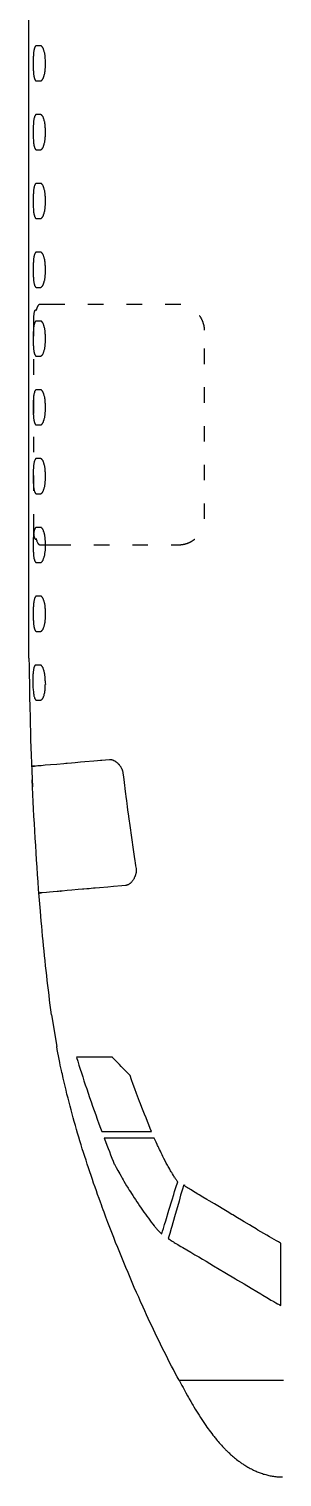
# Model space of a CAD drawing. Extents: x -62750 to 17911, y -49048 to 6133.
# Drawn here: x -2187 to -222, y -49047 to -37821 of the extents above; entities that cross this region are included whole.
import ezdxf

# ---------------------------------------------------------------- set-up
doc = ezdxf.new("R2010")
doc.units = 0
doc.linetypes.add('ACAD_ISO03W100', pattern=[30, 12, -18])
doc.layers.get('0').update_dxf_attribs({"linetype": 'CONTINUOUS'})
doc.layers.add('CargoDoors', color=7, linetype='ACAD_ISO03W100')

msp = doc.modelspace()

# ---------------------------------------------------------------- linework, layer by layer
at = {"color": 7}
for p, q in [((-2187, -42698), (-2187, -25159)), ((-2097, -37951), (-2130, -37951)), ((-2155, -38073), (-2155, -38101)), ((-2130, -38223), (-2097, -38223)), ((-2097, -38485), (-2130, -38485)), ((-2155, -38607), (-2155, -38635)), ((-2130, -38757), (-2097, -38757)), ((-2097, -39018), (-2130, -39018)), ((-2155, -39140), (-2155, -39168)), ((-2130, -39290), (-2097, -39290)), ((-2097, -39552), (-2130, -39552)), ((-2155, -39674), (-2155, -39702)), ((-2130, -39824), (-2097, -39824)), ((-2097, -40085), (-2130, -40085)), ((-2155, -40207), (-2155, -40235)), ((-2130, -40357), (-2097, -40357)), ((-2097, -40618), (-2130, -40618)), ((-2155, -40740), (-2155, -40768)), ((-2130, -40890), (-2097, -40890)), ((-2097, -41152), (-2130, -41152)), ((-2155, -41274), (-2155, -41302)), ((-2130, -41424), (-2097, -41424)), ((-2097, -41685), (-2130, -41685)), ((-2155, -41807), (-2155, -41835)), ((-2130, -41957), (-2097, -41957)), ((-2097, -42219), (-2130, -42219)), ((-2155, -42341), (-2155, -42369)), ((-2058, -42369), (-2058, -42341)), ((-2130, -42491), (-2097, -42491)), ((-2012, -45464), (-1972, -45709)), ((-1397, -46419), (-1603, -46419)), ((-232, -47717), (-232, -47236))]:
    msp.add_line(p, q, dxfattribs=at)
at = {"color": 7, "ltscale": 0.350098}
for p, q in [((-2059, -38087), (-2059, -38073)), ((-2059, -40754), (-2059, -40740))]:
    msp.add_line(p, q, dxfattribs=at)
at = {"color": 7, "ltscale": 0.35}
for p, q in [((-2059, -38101), (-2059, -38087)), ((-2059, -38621), (-2059, -38607)), ((-2059, -38635), (-2059, -38621)), ((-2059, -39154), (-2059, -39140)), ((-2059, -39168), (-2059, -39154)), ((-2059, -39688), (-2059, -39674)), ((-2059, -39702), (-2059, -39688)), ((-2059, -40221), (-2059, -40207)), ((-2059, -40235), (-2059, -40221)), ((-2059, -40768), (-2059, -40754)), ((-2059, -41288), (-2059, -41274)), ((-2059, -41302), (-2059, -41288)), ((-2059, -41821), (-2059, -41807)), ((-2059, -41835), (-2059, -41821))]:
    msp.add_line(p, q, dxfattribs=at)
at = {"color": 7, "ltscale": 0.011432}
msp.add_line((-2187, -42698), (-2187, -42698), dxfattribs=at)
at = {"color": 7, "ltscale": 0.017875}
msp.add_line((-2165, -43537), (-2166, -43537), dxfattribs=at)
at = {"color": 7, "ltscale": 0.253932}
msp.add_line((-1901, -43513), (-1891, -43513), dxfattribs=at)
at = {"color": 7, "ltscale": 0.031787}
msp.add_line((-1930, -44504), (-1931, -44505), dxfattribs=at)
at = {"color": 7, "ltscale": 0.02257}
msp.add_line((-1686, -44483), (-1687, -44483), dxfattribs=at)
at = {"color": 7, "ltscale": 0.023758}
msp.add_line((-2012, -45464), (-2011, -45464), dxfattribs=at)
at = {"color": 7, "ltscale": 0.000836182}
msp.add_line((-2011, -45464), (-2011, -45464), dxfattribs=at)
at = {"color": 7, "ltscale": 0.000908584}
msp.add_line((-1058, -46722), (-1058, -46722), dxfattribs=at)
at = {"color": 7, "ltscale": 0.003779}
msp.add_line((-1057, -46722), (-1058, -46722), dxfattribs=at)
at = {"color": 7, "ltscale": 0.053189}
msp.add_line((-977, -46784), (-979, -46782), dxfattribs=at)
at = {"color": 7, "ltscale": 0.000425159}
msp.add_line((-1214, -47101), (-1214, -47101), dxfattribs=at)
at = {"color": 7, "ltscale": 0.004796}
msp.add_line((-1214, -47101), (-1214, -47101), dxfattribs=at)
at = {"color": 7, "ltscale": 0.048145}
msp.add_line((-232, -47236), (-232, -47234), dxfattribs=at)
at = {"color": 7}
for points in [[(-2130, -37951), (-2131, -37951), (-2132, -37952), (-2133, -37952), (-2134, -37952), (-2134, -37953), (-2135, -37953), (-2136, -37954), (-2137, -37955), (-2137, -37955), (-2138, -37956), (-2138, -37957), (-2139, -37958), (-2140, -37960), (-2141, -37962), (-2142, -37963), (-2142, -37965), (-2144, -37968), (-2145, -37971), (-2146, -37975), (-2146, -37978), (-2147, -37982), (-2148, -37986), (-2149, -37988), (-2149, -37991), (-2150, -37996), (-2151, -38001), (-2151, -38006), (-2152, -38010), (-2152, -38014), (-2153, -38022), (-2153, -38029), (-2154, -38037), (-2154, -38045), (-2155, -38052), (-2155, -38058), (-2155, -38063), (-2155, -38073)], [(-2059, -38073), (-2059, -38066), (-2059, -38059), (-2060, -38051), (-2060, -38044), (-2061, -38039), (-2061, -38034), (-2062, -38029), (-2062, -38024), (-2063, -38020), (-2064, -38015), (-2065, -38009), (-2066, -38003), (-2068, -37998), (-2069, -37993), (-2071, -37988), (-2072, -37984), (-2074, -37979), (-2075, -37976), (-2077, -37972), (-2078, -37969), (-2080, -37966), (-2081, -37965), (-2082, -37964), (-2083, -37961), (-2085, -37959), (-2085, -37958), (-2086, -37957), (-2087, -37956), (-2088, -37955), (-2089, -37955), (-2091, -37954), (-2092, -37953), (-2093, -37952), (-2093, -37952), (-2094, -37952), (-2095, -37952), (-2096, -37951), (-2097, -37951)], [(-2155, -38101), (-2155, -38111), (-2155, -38120), (-2154, -38130), (-2154, -38139), (-2153, -38147), (-2153, -38154), (-2152, -38159), (-2152, -38163), (-2151, -38168), (-2151, -38174), (-2150, -38179), (-2149, -38185), (-2148, -38190), (-2147, -38193), (-2147, -38195), (-2146, -38199), (-2145, -38203), (-2144, -38206), (-2143, -38209), (-2142, -38211), (-2141, -38212), (-2140, -38214), (-2140, -38215), (-2139, -38216), (-2138, -38218), (-2138, -38219), (-2137, -38220), (-2136, -38221), (-2135, -38221), (-2135, -38222), (-2134, -38222), (-2134, -38223), (-2133, -38223), (-2132, -38223), (-2131, -38223), (-2130, -38223)], [(-2097, -38223), (-2097, -38223), (-2096, -38223), (-2095, -38223), (-2094, -38223), (-2093, -38222), (-2092, -38222), (-2090, -38221), (-2089, -38220), (-2088, -38219), (-2087, -38219), (-2087, -38218), (-2086, -38217), (-2085, -38216), (-2083, -38214), (-2082, -38212), (-2081, -38211), (-2080, -38209), (-2079, -38207), (-2078, -38206), (-2077, -38204), (-2077, -38202), (-2075, -38199), (-2074, -38195), (-2072, -38191), (-2071, -38187), (-2069, -38183), (-2069, -38180), (-2068, -38178), (-2067, -38172), (-2065, -38166), (-2064, -38161), (-2063, -38155), (-2062, -38149), (-2061, -38143), (-2061, -38137), (-2060, -38131), (-2060, -38126), (-2059, -38121), (-2059, -38116), (-2059, -38113), (-2059, -38109), (-2059, -38101)], [(-2130, -38485), (-2131, -38485), (-2132, -38485), (-2133, -38485), (-2134, -38486), (-2134, -38486), (-2135, -38486), (-2135, -38487), (-2136, -38487), (-2137, -38488), (-2138, -38489), (-2138, -38490), (-2139, -38491), (-2140, -38492), (-2140, -38493), (-2141, -38494), (-2142, -38497), (-2143, -38499), (-2144, -38501), (-2144, -38503), (-2145, -38505), (-2145, -38508), (-2146, -38510), (-2147, -38513), (-2148, -38517), (-2148, -38521), (-2149, -38524), (-2150, -38527), (-2151, -38534), (-2151, -38541), (-2152, -38546), (-2153, -38552), (-2153, -38559), (-2153, -38563), (-2154, -38568), (-2154, -38578), (-2155, -38587), (-2155, -38597), (-2155, -38607)], [(-2059, -38607), (-2059, -38599), (-2059, -38592), (-2060, -38585), (-2060, -38577), (-2061, -38572), (-2061, -38567), (-2062, -38562), (-2062, -38559), (-2063, -38555), (-2064, -38551), (-2064, -38547), (-2065, -38542), (-2066, -38537), (-2068, -38531), (-2069, -38526), (-2071, -38521), (-2072, -38519), (-2072, -38516), (-2073, -38514), (-2074, -38512), (-2075, -38509), (-2077, -38505), (-2078, -38502), (-2080, -38500), (-2082, -38497), (-2083, -38495), (-2085, -38493), (-2085, -38492), (-2086, -38491), (-2087, -38490), (-2088, -38489), (-2089, -38488), (-2091, -38487), (-2092, -38486), (-2093, -38486), (-2093, -38486), (-2094, -38485), (-2095, -38485), (-2096, -38485), (-2097, -38485)], [(-2155, -38635), (-2155, -38644), (-2155, -38653), (-2154, -38662), (-2154, -38671), (-2153, -38680), (-2153, -38687), (-2152, -38694), (-2151, -38701), (-2151, -38707), (-2150, -38714), (-2149, -38717), (-2149, -38720), (-2148, -38724), (-2147, -38728), (-2146, -38732), (-2145, -38735), (-2144, -38739), (-2143, -38741), (-2143, -38743), (-2142, -38744), (-2141, -38746), (-2140, -38748), (-2140, -38749), (-2139, -38750), (-2138, -38751), (-2138, -38752), (-2137, -38753), (-2136, -38754), (-2135, -38755), (-2135, -38755), (-2134, -38756), (-2134, -38756), (-2133, -38756), (-2132, -38757), (-2131, -38757), (-2130, -38757)], [(-2097, -38757), (-2096, -38757), (-2095, -38757), (-2094, -38756), (-2093, -38756), (-2092, -38755), (-2091, -38755), (-2090, -38754), (-2090, -38754), (-2088, -38753), (-2087, -38751), (-2086, -38750), (-2084, -38749), (-2083, -38747), (-2082, -38746), (-2082, -38745), (-2081, -38743), (-2080, -38742), (-2078, -38739), (-2077, -38736), (-2075, -38733), (-2074, -38730), (-2073, -38727), (-2072, -38724), (-2071, -38720), (-2070, -38718), (-2069, -38715), (-2068, -38713), (-2068, -38710), (-2066, -38704), (-2065, -38698), (-2064, -38692), (-2063, -38686), (-2062, -38681), (-2061, -38675), (-2061, -38669), (-2060, -38663), (-2060, -38657), (-2059, -38654), (-2059, -38650), (-2059, -38646), (-2059, -38642), (-2059, -38635)], [(-2130, -39018), (-2131, -39018), (-2132, -39018), (-2133, -39019), (-2134, -39019), (-2134, -39019), (-2135, -39020), (-2136, -39021), (-2137, -39022), (-2137, -39022), (-2138, -39023), (-2138, -39024), (-2139, -39025), (-2140, -39027), (-2141, -39029), (-2142, -39030), (-2142, -39032), (-2144, -39035), (-2145, -39038), (-2146, -39042), (-2146, -39045), (-2147, -39049), (-2148, -39052), (-2149, -39055), (-2149, -39058), (-2150, -39063), (-2151, -39068), (-2151, -39073), (-2152, -39077), (-2152, -39081), (-2153, -39089), (-2153, -39096), (-2154, -39104), (-2154, -39112), (-2155, -39119), (-2155, -39124), (-2155, -39130), (-2155, -39140)], [(-2059, -39140), (-2059, -39134), (-2059, -39128), (-2059, -39122), (-2060, -39115), (-2060, -39109), (-2061, -39103), (-2061, -39098), (-2062, -39093), (-2063, -39088), (-2064, -39082), (-2065, -39076), (-2066, -39070), (-2068, -39065), (-2068, -39062), (-2069, -39059), (-2071, -39054), (-2072, -39052), (-2072, -39050), (-2073, -39047), (-2074, -39045), (-2075, -39042), (-2077, -39039), (-2078, -39036), (-2080, -39033), (-2082, -39030), (-2083, -39028), (-2085, -39026), (-2085, -39025), (-2086, -39024), (-2087, -39023), (-2088, -39022), (-2089, -39021), (-2091, -39020), (-2092, -39020), (-2093, -39019), (-2093, -39019), (-2094, -39019), (-2095, -39018), (-2096, -39018), (-2097, -39018)], [(-2155, -39168), (-2155, -39176), (-2155, -39186), (-2154, -39196), (-2154, -39201), (-2154, -39206), (-2153, -39214), (-2153, -39221), (-2152, -39228), (-2151, -39234), (-2151, -39241), (-2150, -39248), (-2149, -39251), (-2148, -39254), (-2148, -39257), (-2147, -39260), (-2146, -39264), (-2145, -39268), (-2145, -39270), (-2144, -39272), (-2143, -39275), (-2142, -39277), (-2141, -39279), (-2140, -39281), (-2140, -39282), (-2139, -39283), (-2138, -39285), (-2138, -39286), (-2137, -39287), (-2136, -39288), (-2135, -39288), (-2135, -39289), (-2134, -39289), (-2134, -39289), (-2133, -39290), (-2132, -39290), (-2131, -39290), (-2130, -39290)], [(-2097, -39290), (-2096, -39290), (-2095, -39290), (-2094, -39290), (-2093, -39289), (-2092, -39289), (-2091, -39288), (-2090, -39288), (-2090, -39287), (-2088, -39286), (-2087, -39285), (-2086, -39283), (-2084, -39282), (-2083, -39281), (-2082, -39279), (-2082, -39278), (-2081, -39277), (-2080, -39275), (-2078, -39273), (-2077, -39270), (-2075, -39267), (-2074, -39263), (-2073, -39260), (-2072, -39257), (-2071, -39254), (-2070, -39251), (-2069, -39249), (-2068, -39246), (-2068, -39243), (-2066, -39238), (-2065, -39232), (-2064, -39226), (-2063, -39220), (-2062, -39214), (-2061, -39208), (-2061, -39202), (-2060, -39197), (-2060, -39191), (-2059, -39187), (-2059, -39183), (-2059, -39179), (-2059, -39176), (-2059, -39168)], [(-2130, -39552), (-2131, -39552), (-2132, -39552), (-2133, -39552), (-2134, -39552), (-2134, -39553), (-2135, -39553), (-2136, -39554), (-2137, -39555), (-2137, -39556), (-2138, -39556), (-2138, -39557), (-2139, -39558), (-2140, -39560), (-2141, -39562), (-2142, -39564), (-2142, -39565), (-2144, -39568), (-2145, -39571), (-2146, -39575), (-2146, -39578), (-2147, -39582), (-2148, -39586), (-2149, -39589), (-2149, -39592), (-2150, -39596), (-2151, -39601), (-2151, -39606), (-2152, -39610), (-2152, -39614), (-2153, -39622), (-2153, -39630), (-2154, -39637), (-2154, -39645), (-2155, -39653), (-2155, -39658), (-2155, -39663), (-2155, -39674)], [(-2059, -39674), (-2059, -39666), (-2059, -39659), (-2060, -39652), (-2060, -39644), (-2061, -39639), (-2061, -39634), (-2062, -39629), (-2063, -39622), (-2064, -39616), (-2064, -39613), (-2065, -39609), (-2066, -39606), (-2066, -39603), (-2068, -39598), (-2069, -39593), (-2071, -39588), (-2072, -39584), (-2074, -39580), (-2075, -39576), (-2077, -39573), (-2078, -39570), (-2080, -39567), (-2081, -39565), (-2082, -39564), (-2083, -39562), (-2085, -39559), (-2085, -39559), (-2086, -39558), (-2087, -39557), (-2088, -39556), (-2089, -39555), (-2091, -39554), (-2092, -39553), (-2093, -39553), (-2093, -39552), (-2094, -39552), (-2095, -39552), (-2096, -39552), (-2097, -39552)], [(-2155, -39702), (-2155, -39711), (-2155, -39720), (-2154, -39730), (-2154, -39739), (-2153, -39747), (-2153, -39755), (-2152, -39759), (-2152, -39763), (-2151, -39769), (-2151, -39774), (-2150, -39779), (-2149, -39785), (-2148, -39790), (-2147, -39793), (-2147, -39795), (-2146, -39799), (-2145, -39803), (-2144, -39806), (-2143, -39809), (-2142, -39811), (-2141, -39812), (-2140, -39815), (-2140, -39816), (-2139, -39817), (-2138, -39818), (-2138, -39819), (-2137, -39820), (-2136, -39821), (-2135, -39822), (-2135, -39822), (-2134, -39822), (-2134, -39823), (-2133, -39823), (-2132, -39823), (-2131, -39824), (-2130, -39824)], [(-2097, -39824), (-2097, -39824), (-2096, -39824), (-2095, -39823), (-2094, -39823), (-2093, -39823), (-2092, -39822), (-2090, -39821), (-2089, -39820), (-2088, -39819), (-2087, -39819), (-2087, -39818), (-2086, -39817), (-2085, -39816), (-2083, -39814), (-2082, -39813), (-2081, -39811), (-2080, -39809), (-2079, -39807), (-2078, -39806), (-2077, -39804), (-2077, -39802), (-2075, -39799), (-2074, -39795), (-2072, -39791), (-2071, -39787), (-2069, -39783), (-2069, -39781), (-2068, -39778), (-2067, -39772), (-2065, -39767), (-2064, -39761), (-2063, -39755), (-2062, -39750), (-2061, -39744), (-2061, -39738), (-2060, -39731), (-2060, -39727), (-2059, -39722), (-2059, -39717), (-2059, -39713), (-2059, -39709), (-2059, -39702)], [(-2130, -40085), (-2131, -40085), (-2132, -40085), (-2133, -40086), (-2134, -40086), (-2134, -40086), (-2135, -40087), (-2135, -40087), (-2136, -40088), (-2137, -40088), (-2138, -40089), (-2138, -40091), (-2139, -40091), (-2140, -40092), (-2140, -40093), (-2141, -40095), (-2142, -40097), (-2143, -40099), (-2144, -40102), (-2144, -40104), (-2145, -40106), (-2145, -40108), (-2146, -40110), (-2147, -40114), (-2148, -40117), (-2148, -40121), (-2149, -40124), (-2150, -40128), (-2151, -40134), (-2151, -40141), (-2152, -40147), (-2153, -40153), (-2153, -40159), (-2153, -40163), (-2154, -40168), (-2154, -40178), (-2155, -40187), (-2155, -40197), (-2155, -40207)], [(-2059, -40207), (-2059, -40200), (-2059, -40192), (-2060, -40185), (-2060, -40178), (-2061, -40172), (-2061, -40167), (-2062, -40162), (-2062, -40158), (-2063, -40153), (-2064, -40149), (-2065, -40143), (-2066, -40137), (-2068, -40131), (-2069, -40126), (-2071, -40122), (-2072, -40117), (-2074, -40113), (-2075, -40109), (-2077, -40106), (-2078, -40103), (-2080, -40100), (-2081, -40098), (-2082, -40097), (-2083, -40095), (-2085, -40093), (-2085, -40092), (-2086, -40091), (-2087, -40090), (-2088, -40089), (-2089, -40088), (-2091, -40087), (-2092, -40086), (-2093, -40086), (-2093, -40086), (-2094, -40085), (-2095, -40085), (-2096, -40085), (-2097, -40085)], [(-2155, -40235), (-2155, -40244), (-2155, -40254), (-2154, -40263), (-2154, -40272), (-2153, -40280), (-2153, -40288), (-2152, -40292), (-2152, -40296), (-2151, -40302), (-2151, -40307), (-2150, -40312), (-2149, -40318), (-2148, -40324), (-2147, -40326), (-2147, -40329), (-2146, -40333), (-2145, -40336), (-2144, -40340), (-2143, -40343), (-2142, -40344), (-2141, -40346), (-2140, -40348), (-2140, -40349), (-2139, -40350), (-2138, -40351), (-2138, -40352), (-2137, -40353), (-2136, -40355), (-2135, -40355), (-2135, -40355), (-2134, -40356), (-2134, -40356), (-2133, -40357), (-2132, -40357), (-2131, -40357), (-2130, -40357)], [(-2097, -40357), (-2097, -40357), (-2096, -40357), (-2095, -40357), (-2094, -40356), (-2093, -40356), (-2092, -40355), (-2090, -40355), (-2089, -40354), (-2088, -40353), (-2087, -40352), (-2087, -40351), (-2086, -40351), (-2085, -40350), (-2083, -40348), (-2082, -40346), (-2081, -40344), (-2080, -40342), (-2079, -40341), (-2078, -40339), (-2077, -40337), (-2077, -40336), (-2075, -40332), (-2074, -40329), (-2072, -40325), (-2071, -40321), (-2069, -40317), (-2069, -40314), (-2068, -40311), (-2067, -40306), (-2065, -40300), (-2064, -40294), (-2063, -40289), (-2062, -40283), (-2061, -40277), (-2061, -40271), (-2060, -40265), (-2060, -40260), (-2059, -40255), (-2059, -40250), (-2059, -40246), (-2059, -40243), (-2059, -40235)], [(-2130, -40618), (-2131, -40618), (-2132, -40619), (-2133, -40619), (-2134, -40619), (-2134, -40620), (-2135, -40620), (-2135, -40620), (-2136, -40621), (-2137, -40622), (-2138, -40623), (-2138, -40624), (-2139, -40625), (-2140, -40626), (-2140, -40627), (-2141, -40628), (-2142, -40630), (-2143, -40632), (-2144, -40635), (-2144, -40637), (-2145, -40639), (-2145, -40641), (-2146, -40643), (-2147, -40647), (-2148, -40651), (-2148, -40655), (-2149, -40658), (-2150, -40661), (-2151, -40667), (-2151, -40674), (-2152, -40680), (-2153, -40686), (-2153, -40692), (-2153, -40697), (-2154, -40702), (-2154, -40711), (-2155, -40721), (-2155, -40731), (-2155, -40740)], [(-2059, -40740), (-2059, -40733), (-2059, -40726), (-2060, -40718), (-2060, -40711), (-2061, -40706), (-2061, -40701), (-2062, -40696), (-2062, -40692), (-2063, -40689), (-2064, -40685), (-2064, -40680), (-2065, -40676), (-2066, -40670), (-2068, -40665), (-2069, -40660), (-2071, -40655), (-2072, -40650), (-2073, -40648), (-2074, -40646), (-2075, -40644), (-2076, -40642), (-2077, -40639), (-2078, -40636), (-2080, -40633), (-2082, -40631), (-2083, -40628), (-2085, -40626), (-2085, -40625), (-2086, -40624), (-2087, -40623), (-2088, -40622), (-2089, -40622), (-2091, -40621), (-2092, -40620), (-2093, -40619), (-2094, -40619), (-2095, -40619), (-2096, -40619), (-2097, -40618), (-2097, -40618)], [(-2155, -40768), (-2155, -40778), (-2155, -40787), (-2154, -40797), (-2154, -40806), (-2153, -40814), (-2153, -40821), (-2152, -40826), (-2152, -40830), (-2151, -40835), (-2151, -40841), (-2150, -40846), (-2149, -40852), (-2148, -40857), (-2147, -40860), (-2147, -40862), (-2146, -40866), (-2145, -40870), (-2144, -40873), (-2143, -40876), (-2142, -40878), (-2141, -40879), (-2140, -40881), (-2140, -40882), (-2139, -40883), (-2138, -40885), (-2138, -40886), (-2137, -40887), (-2136, -40888), (-2135, -40888), (-2135, -40889), (-2134, -40889), (-2134, -40890), (-2133, -40890), (-2132, -40890), (-2131, -40890), (-2130, -40890)], [(-2097, -40890), (-2096, -40890), (-2095, -40890), (-2094, -40890), (-2093, -40889), (-2092, -40889), (-2091, -40888), (-2090, -40888), (-2090, -40887), (-2088, -40886), (-2087, -40885), (-2086, -40884), (-2084, -40882), (-2083, -40881), (-2082, -40880), (-2082, -40878), (-2081, -40877), (-2080, -40875), (-2078, -40873), (-2077, -40870), (-2075, -40867), (-2074, -40863), (-2073, -40860), (-2072, -40857), (-2071, -40854), (-2070, -40851), (-2069, -40849), (-2068, -40846), (-2068, -40843), (-2066, -40838), (-2065, -40832), (-2064, -40826), (-2063, -40820), (-2062, -40814), (-2061, -40808), (-2061, -40803), (-2060, -40797), (-2060, -40791), (-2059, -40787), (-2059, -40783), (-2059, -40780), (-2059, -40776), (-2059, -40768)], [(-2130, -41152), (-2131, -41152), (-2132, -41152), (-2133, -41152), (-2134, -41153), (-2134, -41153), (-2135, -41153), (-2136, -41154), (-2137, -41155), (-2137, -41156), (-2138, -41157), (-2138, -41157), (-2139, -41158), (-2140, -41160), (-2141, -41162), (-2142, -41164), (-2142, -41165), (-2144, -41168), (-2145, -41172), (-2146, -41175), (-2146, -41179), (-2147, -41182), (-2148, -41186), (-2149, -41189), (-2149, -41192), (-2150, -41197), (-2151, -41202), (-2151, -41207), (-2152, -41210), (-2152, -41214), (-2153, -41222), (-2153, -41230), (-2154, -41237), (-2154, -41245), (-2155, -41253), (-2155, -41258), (-2155, -41263), (-2155, -41274)], [(-2059, -41274), (-2059, -41266), (-2059, -41259), (-2060, -41252), (-2060, -41244), (-2061, -41239), (-2061, -41234), (-2062, -41229), (-2062, -41225), (-2063, -41220), (-2064, -41216), (-2065, -41210), (-2066, -41204), (-2068, -41198), (-2069, -41193), (-2071, -41189), (-2072, -41184), (-2074, -41180), (-2075, -41176), (-2077, -41173), (-2078, -41170), (-2080, -41167), (-2081, -41165), (-2082, -41164), (-2083, -41162), (-2085, -41160), (-2085, -41159), (-2086, -41158), (-2087, -41157), (-2088, -41156), (-2089, -41155), (-2091, -41154), (-2092, -41153), (-2093, -41153), (-2093, -41153), (-2094, -41152), (-2095, -41152), (-2096, -41152), (-2097, -41152)], [(-2155, -41302), (-2155, -41311), (-2155, -41321), (-2154, -41330), (-2154, -41339), (-2153, -41347), (-2153, -41355), (-2152, -41359), (-2152, -41363), (-2151, -41369), (-2151, -41374), (-2150, -41379), (-2149, -41385), (-2148, -41390), (-2147, -41393), (-2147, -41396), (-2146, -41399), (-2145, -41403), (-2144, -41407), (-2143, -41410), (-2142, -41411), (-2141, -41413), (-2140, -41415), (-2140, -41416), (-2139, -41417), (-2138, -41418), (-2138, -41419), (-2137, -41420), (-2136, -41421), (-2135, -41422), (-2135, -41422), (-2134, -41423), (-2134, -41423), (-2133, -41423), (-2132, -41424), (-2131, -41424), (-2130, -41424)], [(-2097, -41424), (-2097, -41424), (-2096, -41424), (-2095, -41424), (-2094, -41423), (-2093, -41423), (-2092, -41422), (-2090, -41422), (-2089, -41421), (-2088, -41420), (-2087, -41419), (-2087, -41418), (-2086, -41417), (-2085, -41416), (-2083, -41414), (-2082, -41413), (-2081, -41411), (-2080, -41409), (-2079, -41408), (-2078, -41406), (-2077, -41404), (-2077, -41403), (-2075, -41399), (-2074, -41395), (-2072, -41392), (-2071, -41388), (-2069, -41384), (-2069, -41381), (-2068, -41378), (-2067, -41373), (-2065, -41367), (-2064, -41361), (-2063, -41356), (-2062, -41350), (-2061, -41344), (-2061, -41338), (-2060, -41332), (-2060, -41327), (-2059, -41322), (-2059, -41317), (-2059, -41313), (-2059, -41309), (-2059, -41302)], [(-2130, -41685), (-2131, -41685), (-2132, -41686), (-2133, -41686), (-2134, -41686), (-2135, -41687), (-2136, -41688), (-2137, -41689), (-2138, -41690), (-2139, -41692), (-2140, -41694), (-2141, -41695), (-2141, -41696), (-2142, -41697), (-2142, -41699), (-2144, -41702), (-2145, -41705), (-2146, -41709), (-2147, -41713), (-2148, -41717), (-2148, -41719), (-2149, -41722), (-2150, -41728), (-2151, -41735), (-2151, -41739), (-2152, -41743), (-2152, -41747), (-2152, -41751), (-2153, -41760), (-2154, -41769), (-2154, -41778), (-2155, -41787), (-2155, -41792), (-2155, -41797), (-2155, -41807)], [(-2059, -41807), (-2059, -41801), (-2059, -41795), (-2059, -41789), (-2060, -41783), (-2060, -41777), (-2061, -41774), (-2061, -41770), (-2061, -41765), (-2062, -41761), (-2063, -41756), (-2064, -41750), (-2065, -41744), (-2066, -41738), (-2067, -41733), (-2068, -41730), (-2069, -41727), (-2070, -41723), (-2071, -41720), (-2073, -41716), (-2074, -41712), (-2075, -41709), (-2077, -41705), (-2079, -41702), (-2080, -41701), (-2080, -41699), (-2082, -41697), (-2083, -41696), (-2084, -41694), (-2085, -41693), (-2085, -41692), (-2087, -41691), (-2088, -41690), (-2089, -41689), (-2090, -41688), (-2091, -41687), (-2092, -41686), (-2094, -41686), (-2095, -41686), (-2096, -41685), (-2097, -41685)], [(-2155, -41835), (-2155, -41844), (-2155, -41853), (-2154, -41862), (-2154, -41871), (-2153, -41880), (-2153, -41888)], [(-2153, -41888), (-2152, -41896), (-2151, -41901), (-2151, -41908), (-2150, -41914), (-2149, -41920), (-2148, -41923), (-2148, -41926), (-2147, -41928), (-2146, -41931), (-2145, -41934), (-2144, -41938), (-2143, -41941), (-2142, -41944), (-2142, -41945), (-2141, -41946), (-2141, -41948), (-2140, -41949), (-2139, -41950), (-2138, -41952), (-2137, -41953), (-2136, -41954), (-2135, -41955), (-2134, -41956), (-2133, -41956), (-2133, -41957), (-2132, -41957), (-2132, -41957), (-2131, -41957), (-2130, -41957)], [(-2097, -41957), (-2096, -41957), (-2095, -41957), (-2094, -41957), (-2093, -41956), (-2093, -41956), (-2092, -41956), (-2091, -41955), (-2091, -41955), (-2089, -41954), (-2088, -41953), (-2087, -41952), (-2085, -41950), (-2084, -41949), (-2083, -41948), (-2083, -41947), (-2082, -41945), (-2081, -41944), (-2080, -41943), (-2079, -41941), (-2078, -41939), (-2077, -41938), (-2076, -41934), (-2074, -41930), (-2073, -41926), (-2071, -41922), (-2069, -41917), (-2068, -41912), (-2067, -41906), (-2065, -41900), (-2064, -41894), (-2063, -41888)], [(-2152, -42288), (-2153, -42293), (-2153, -42298), (-2154, -42306), (-2154, -42315), (-2154, -42323), (-2154, -42332), (-2155, -42341)], [(-2130, -42219), (-2131, -42219), (-2131, -42219), (-2132, -42219), (-2132, -42219), (-2133, -42219), (-2134, -42220), (-2135, -42220), (-2135, -42221), (-2136, -42221), (-2136, -42222), (-2137, -42223), (-2138, -42225), (-2139, -42226), (-2140, -42228), (-2141, -42230), (-2142, -42232), (-2143, -42234), (-2144, -42236), (-2144, -42238), (-2145, -42242), (-2146, -42246), (-2147, -42251), (-2148, -42256), (-2149, -42262), (-2150, -42268), (-2151, -42274), (-2152, -42281), (-2152, -42288)], [(-2062, -42288), (-2063, -42282), (-2064, -42277), (-2066, -42271), (-2067, -42266), (-2068, -42261), (-2070, -42256), (-2071, -42252), (-2073, -42248), (-2074, -42244), (-2076, -42240), (-2077, -42238), (-2078, -42237), (-2079, -42234), (-2080, -42232), (-2081, -42231), (-2083, -42228), (-2084, -42226), (-2085, -42225), (-2086, -42224), (-2087, -42223), (-2088, -42222), (-2089, -42222), (-2090, -42221), (-2092, -42220), (-2093, -42219), (-2094, -42219), (-2094, -42219), (-2095, -42219), (-2096, -42219), (-2097, -42219)], [(-2058, -42341), (-2058, -42335), (-2058, -42330), (-2059, -42324), (-2059, -42318), (-2060, -42312), (-2060, -42306), (-2061, -42300), (-2062, -42294), (-2062, -42288)], [(-2155, -42369), (-2154, -42376), (-2154, -42385), (-2154, -42393), (-2154, -42402), (-2153, -42410), (-2153, -42418), (-2152, -42426), (-2151, -42434), (-2151, -42438), (-2150, -42442), (-2149, -42447), (-2149, -42451), (-2148, -42456), (-2147, -42458), (-2147, -42461), (-2146, -42465), (-2145, -42468), (-2144, -42471), (-2143, -42474), (-2142, -42477), (-2141, -42479), (-2141, -42480), (-2140, -42482), (-2139, -42483), (-2138, -42485), (-2138, -42486), (-2137, -42486), (-2136, -42487), (-2136, -42488), (-2135, -42489), (-2134, -42489), (-2133, -42490), (-2132, -42490), (-2131, -42491), (-2130, -42491)], [(-2097, -42491), (-2096, -42491), (-2095, -42490), (-2094, -42490), (-2093, -42490), (-2093, -42490), (-2092, -42490), (-2091, -42489), (-2090, -42488), (-2089, -42487), (-2087, -42486), (-2086, -42485), (-2085, -42484), (-2084, -42483), (-2083, -42481), (-2081, -42479), (-2080, -42476), (-2078, -42474), (-2077, -42471), (-2076, -42469), (-2075, -42467), (-2074, -42465), (-2073, -42463), (-2072, -42459), (-2070, -42454), (-2069, -42449), (-2067, -42444), (-2066, -42439), (-2065, -42433), (-2063, -42427), (-2062, -42421), (-2061, -42415), (-2061, -42409), (-2060, -42402), (-2059, -42396), (-2059, -42389), (-2059, -42382), (-2058, -42375), (-2058, -42369)], [(-2187, -42698), (-2186, -42762), (-2185, -42827), (-2184, -42892), (-2183, -42957), (-2182, -43022), (-2181, -43055), (-2181, -43087), (-2179, -43148), (-2177, -43209), (-2176, -43270), (-2174, -43331), (-2172, -43392), (-2169, -43452), (-2167, -43513), (-2165, -43574), (-2162, -43635), (-2159, -43696)], [(-2134, -42752), (-2135, -42752), (-2136, -42752), (-2136, -42752), (-2137, -42753), (-2138, -42753), (-2139, -42754), (-2140, -42754), (-2140, -42755), (-2141, -42756), (-2141, -42757), (-2142, -42758), (-2143, -42759), (-2144, -42760), (-2144, -42762), (-2145, -42763), (-2145, -42764), (-2146, -42766), (-2147, -42768), (-2147, -42769), (-2148, -42771), (-2149, -42775), (-2150, -42779), (-2151, -42784), (-2151, -42787), (-2152, -42790), (-2153, -42793), (-2153, -42796), (-2154, -42803), (-2154, -42806), (-2155, -42810), (-2155, -42818), (-2156, -42826), (-2156, -42835), (-2157, -42843), (-2157, -42853), (-2157, -42863), (-2157, -42873)], [(-2100, -42752), (-2118, -42752), (-2134, -42752)], [(-2060, -42874), (-2060, -42868), (-2061, -42861), (-2061, -42854), (-2062, -42848), (-2062, -42841), (-2063, -42835), (-2064, -42829), (-2065, -42822), (-2066, -42816), (-2067, -42810), (-2069, -42804), (-2069, -42801), (-2070, -42798), (-2071, -42795), (-2072, -42792), (-2073, -42788), (-2075, -42783), (-2076, -42779), (-2077, -42777), (-2078, -42775), (-2080, -42772), (-2081, -42769), (-2083, -42767), (-2084, -42764), (-2086, -42762), (-2087, -42760), (-2088, -42759), (-2089, -42758), (-2090, -42757), (-2091, -42756), (-2092, -42755), (-2093, -42754), (-2095, -42754), (-2096, -42753), (-2097, -42753), (-2098, -42753), (-2098, -42752), (-2099, -42752), (-2100, -42752)], [(-2157, -42901), (-2156, -42911), (-2156, -42920), (-2156, -42930), (-2155, -42939), (-2154, -42948), (-2153, -42956), (-2153, -42964), (-2152, -42971), (-2151, -42975), (-2150, -42978), (-2150, -42984), (-2149, -42988), (-2148, -42993), (-2147, -42997), (-2145, -43001), (-2145, -43003), (-2144, -43005), (-2143, -43008), (-2142, -43011), (-2141, -43013), (-2140, -43015), (-2139, -43017), (-2138, -43019), (-2137, -43019), (-2137, -43020), (-2136, -43021), (-2136, -43021), (-2135, -43022), (-2134, -43023), (-2134, -43023), (-2133, -43023), (-2132, -43024), (-2131, -43024), (-2130, -43024)], [(-2097, -43024), (-2096, -43024), (-2095, -43024), (-2094, -43024), (-2093, -43023), (-2092, -43023), (-2091, -43023), (-2090, -43022), (-2089, -43021), (-2087, -43020), (-2086, -43019), (-2085, -43017), (-2084, -43016), (-2083, -43015), (-2082, -43014), (-2081, -43011), (-2079, -43009), (-2078, -43007), (-2077, -43004), (-2075, -43001), (-2074, -42999), (-2074, -42997), (-2073, -42995), (-2072, -42993), (-2070, -42988), (-2069, -42983), (-2068, -42978), (-2067, -42973), (-2066, -42970), (-2065, -42967), (-2064, -42961), (-2063, -42955), (-2062, -42948), (-2062, -42942), (-2061, -42935), (-2060, -42929), (-2060, -42922), (-2060, -42915), (-2060, -42909), (-2060, -42902)], [(-2130, -43024), (-2115, -43024), (-2097, -43024)], [(-2166, -43537), (-2166, -43537), (-2159, -43536), (-2145, -43535), (-2117, -43532), (-2093, -43530), (-2060, -43527), (-2019, -43524), (-1972, -43520), (-1917, -43515), (-1901, -43513)], [(-2157, -43536), (-2164, -43536), (-2165, -43537), (-2165, -43537)], [(-2140, -43534), (-2150, -43535), (-2156, -43536), (-2157, -43536)], [(-1891, -43513), (-1857, -43510), (-1829, -43507), (-1786, -43503)], [(-1786, -43503), (-1754, -43501), (-1684, -43495), (-1654, -43492), (-1632, -43490), (-1621, -43489)], [(-1621, -43489), (-1593, -43486), (-1563, -43484)], [(-1563, -43484), (-1561, -43484), (-1558, -43484), (-1556, -43484), (-1553, -43484), (-1550, -43484), (-1547, -43485), (-1545, -43485), (-1543, -43486), (-1541, -43487), (-1539, -43487), (-1537, -43488), (-1534, -43489), (-1531, -43491), (-1527, -43492), (-1524, -43494), (-1521, -43496), (-1518, -43498), (-1515, -43500), (-1512, -43502), (-1510, -43503), (-1508, -43505), (-1506, -43506), (-1504, -43508), (-1501, -43511), (-1497, -43514), (-1494, -43517), (-1492, -43519), (-1491, -43521), (-1488, -43523), (-1486, -43526), (-1484, -43528), (-1482, -43532), (-1479, -43535), (-1477, -43538), (-1475, -43542), (-1473, -43545), (-1470, -43549), (-1468, -43553), (-1467, -43557), (-1466, -43559), (-1465, -43561), (-1464, -43563), (-1463, -43566), (-1462, -43569), (-1461, -43572), (-1460, -43576), (-1459, -43579), (-1458, -43583), (-1458, -43587), (-1457, -43590)], [(-2012, -45464), (-2017, -45426), (-2022, -45388), (-2027, -45350), (-2031, -45312), (-2036, -45274), (-2041, -45236), (-2045, -45197), (-2049, -45159), (-2054, -45121), (-2058, -45083), (-2062, -45044), (-2066, -45006), (-2070, -44968), (-2074, -44929), (-2078, -44891), (-2081, -44853), (-2085, -44814), (-2088, -44776), (-2092, -44738), (-2095, -44699), (-2098, -44661), (-2101, -44632), (-2103, -44603), (-2105, -44575), (-2108, -44546), (-2112, -44489), (-2116, -44433), (-2120, -44376), (-2124, -44320), (-2128, -44263), (-2131, -44207), (-2135, -44151), (-2138, -44094), (-2142, -44038), (-2145, -43981), (-2148, -43925), (-2151, -43868), (-2154, -43812), (-2156, -43755), (-2159, -43699), (-2162, -43643)], [(-1457, -43590), (-1454, -43619), (-1449, -43663), (-1446, -43685), (-1443, -43707), (-1440, -43736)], [(-1440, -43736), (-1438, -43749), (-1435, -43775)], [(-1435, -43775), (-1431, -43802), (-1428, -43828), (-1425, -43848), (-1422, -43877), (-1418, -43906), (-1412, -43945), (-1405, -43996), (-1400, -44032), (-1397, -44053), (-1389, -44108), (-1381, -44163), (-1376, -44200), (-1370, -44237), (-1365, -44270), (-1363, -44286), (-1359, -44308), (-1356, -44329)], [(-1356, -44329), (-1355, -44332), (-1355, -44336), (-1355, -44340), (-1355, -44343), (-1355, -44347), (-1355, -44350), (-1355, -44354), (-1355, -44356), (-1355, -44358), (-1356, -44363), (-1357, -44367), (-1358, -44371), (-1359, -44375), (-1360, -44379), (-1361, -44382), (-1362, -44385), (-1363, -44389), (-1364, -44391), (-1365, -44393), (-1367, -44398), (-1369, -44402), (-1371, -44406), (-1373, -44410), (-1376, -44414), (-1378, -44418), (-1381, -44422), (-1384, -44426), (-1386, -44429), (-1389, -44433), (-1392, -44436), (-1395, -44439), (-1397, -44440), (-1398, -44442), (-1400, -44444), (-1402, -44446), (-1405, -44447), (-1407, -44449), (-1410, -44451), (-1413, -44453), (-1415, -44454), (-1416, -44455), (-1418, -44456), (-1419, -44456), (-1422, -44457), (-1424, -44458), (-1427, -44459), (-1429, -44460), (-1432, -44461), (-1435, -44461), (-1437, -44461)], [(-1969, -44508), (-1999, -44510), (-2027, -44513), (-2052, -44515), (-2085, -44518), (-2096, -44519), (-2102, -44519), (-2106, -44520), (-2107, -44520), (-2108, -44520), (-2109, -44520), (-2109, -44520), (-2109, -44520), (-2109, -44520), (-2109, -44520), (-2109, -44520), (-2109, -44520), (-2109, -44520), (-2109, -44520), (-2109, -44520), (-2109, -44520), (-2109, -44520), (-2109, -44520), (-2109, -44520), (-2109, -44520)], [(-2109, -44520), (-2109, -44520), (-2109, -44520), (-2109, -44520), (-2109, -44520), (-2109, -44520), (-2109, -44520), (-2109, -44520), (-2109, -44520), (-2109, -44520), (-2109, -44520), (-2109, -44520), (-2109, -44520), (-2109, -44520), (-2108, -44520), (-2108, -44520), (-2106, -44520)], [(-2106, -44520), (-2102, -44519), (-2093, -44519)], [(-1943, -44506), (-1943, -44506), (-1944, -44506), (-1948, -44506), (-1957, -44507), (-1964, -44507), (-1969, -44508)], [(-1931, -44505), (-1943, -44506), (-1946, -44506)], [(-1946, -44506), (-1946, -44506), (-1946, -44506), (-1946, -44506)], [(-1946, -44506), (-1944, -44506), (-1943, -44506), (-1943, -44506), (-1943, -44506), (-1943, -44506)], [(-1762, -44490), (-1772, -44491), (-1805, -44493), (-1853, -44498), (-1890, -44501), (-1930, -44504)], [(-1687, -44483), (-1705, -44485), (-1720, -44486), (-1739, -44488), (-1764, -44490)], [(-1437, -44461), (-1466, -44464), (-1531, -44469), (-1576, -44473), (-1639, -44479), (-1673, -44482), (-1686, -44483)], [(-1022, -48297), (-1037, -48270), (-1051, -48243), (-1066, -48215), (-1080, -48187), (-1095, -48159), (-1109, -48131), (-1123, -48103), (-1138, -48075), (-1152, -48047), (-1166, -48018), (-1180, -47990), (-1193, -47961), (-1207, -47932), (-1221, -47904), (-1234, -47875), (-1248, -47846), (-1261, -47818), (-1274, -47789), (-1288, -47760), (-1301, -47731), (-1309, -47712), (-1318, -47693), (-1335, -47654), (-1352, -47616), (-1369, -47577), (-1386, -47538), (-1402, -47500), (-1418, -47461), (-1435, -47422), (-1451, -47384), (-1467, -47345), (-1482, -47306), (-1498, -47267), (-1514, -47229), (-1529, -47190), (-1544, -47151), (-1559, -47112), (-1574, -47073), (-1589, -47034), (-1604, -46995), (-1611, -46976), (-1618, -46956), (-1625, -46936), (-1632, -46917), (-1643, -46888), (-1654, -46858), (-1664, -46829), (-1674, -46799), (-1685, -46770), (-1695, -46740), (-1705, -46710), (-1715, -46681), (-1725, -46651), (-1735, -46621), (-1744, -46592), (-1754, -46562), (-1763, -46532), (-1773, -46502), (-1782, -46472), (-1791, -46442), (-1800, -46412), (-1809, -46382), (-1818, -46352), (-1827, -46322), (-1835, -46292), (-1844, -46262), (-1852, -46231), (-1860, -46201), (-1868, -46171), (-1876, -46140), (-1884, -46110), (-1892, -46079), (-1899, -46049), (-1907, -46018), (-1914, -45987), (-1921, -45956), (-1925, -45941), (-1928, -45925), (-1932, -45910), (-1935, -45895), (-1939, -45874), (-1944, -45854), (-1948, -45833), (-1953, -45808), (-1958, -45783), (-1963, -45759), (-1968, -45734), (-1972, -45709)], [(-1817, -45794), (-1808, -45824), (-1799, -45854), (-1789, -45884), (-1780, -45915), (-1770, -45945), (-1760, -45975), (-1750, -46006), (-1739, -46039), (-1728, -46072), (-1716, -46105), (-1705, -46138), (-1694, -46171), (-1681, -46205), (-1669, -46239), (-1657, -46274), (-1644, -46308), (-1632, -46342), (-1622, -46369)], [(-1402, -45934), (-1430, -45906), (-1457, -45878), (-1470, -45864), (-1484, -45850), (-1502, -45831), (-1520, -45813), (-1538, -45794)], [(-1235, -46369), (-1246, -46344), (-1257, -46317), (-1267, -46290), (-1278, -46263), (-1289, -46235), (-1300, -46209), (-1310, -46182), (-1320, -46155), (-1328, -46135), (-1336, -46114), (-1351, -46073), (-1364, -46038), (-1377, -46004), (-1390, -45969), (-1402, -45934)], [(-1622, -46369), (-1463, -46369), (-1349, -46369), (-1258, -46369), (-1235, -46369)], [(-1214, -46419), (-1262, -46419), (-1317, -46419), (-1397, -46419)], [(-1180, -46495), (-1185, -46485), (-1188, -46478), (-1192, -46469), (-1200, -46452), (-1207, -46436), (-1214, -46419)], [(-1058, -46722), (-1063, -46714), (-1066, -46709), (-1072, -46698), (-1079, -46687), (-1083, -46680), (-1087, -46674), (-1094, -46661), (-1102, -46647), (-1107, -46639), (-1111, -46630), (-1116, -46621), (-1121, -46613), (-1130, -46595), (-1139, -46577), (-1147, -46563), (-1154, -46549), (-1161, -46535), (-1167, -46522), (-1173, -46509), (-1176, -46504), (-1180, -46495)], [(-1524, -46621), (-1510, -46647), (-1496, -46672), (-1489, -46685), (-1482, -46697), (-1472, -46714), (-1463, -46731), (-1456, -46742), (-1450, -46753), (-1439, -46771), (-1429, -46789)], [(-1429, -46789), (-1422, -46799), (-1416, -46809), (-1408, -46823), (-1399, -46836), (-1391, -46850), (-1381, -46866), (-1371, -46882), (-1360, -46897), (-1350, -46913), (-1340, -46928), (-1328, -46945), (-1317, -46962), (-1305, -46978), (-1294, -46995), (-1282, -47010), (-1271, -47026), (-1259, -47041), (-1248, -47056), (-1237, -47071), (-1225, -47086), (-1214, -47101)], [(-1156, -47163), (-1149, -47142), (-1143, -47120), (-1134, -47090), (-1125, -47060), (-1100, -46979), (-1075, -46898), (-1063, -46856), (-1056, -46835), (-1046, -46803), (-1032, -46758)], [(-988, -46789), (-996, -46815), (-1003, -46840), (-1010, -46863), (-1022, -46908), (-1057, -47031), (-1078, -47105), (-1083, -47121), (-1094, -47160), (-1105, -47198)], [(-232, -47234), (-241, -47229), (-250, -47224), (-265, -47216), (-284, -47206), (-302, -47195), (-320, -47185), (-340, -47173), (-364, -47159), (-387, -47146), (-409, -47133), (-423, -47124), (-453, -47106), (-475, -47093), (-516, -47068), (-536, -47055), (-567, -47037), (-605, -47014), (-611, -47011), (-649, -46988), (-688, -46965), (-708, -46953), (-747, -46930), (-787, -46906), (-806, -46895), (-836, -46877), (-866, -46859), (-875, -46854), (-896, -46841), (-917, -46828), (-927, -46822), (-937, -46816), (-947, -46810), (-957, -46804), (-963, -46800), (-968, -46797), (-974, -46793), (-978, -46790), (-982, -46787), (-988, -46784)], [(-988, -46784), (-988, -46786), (-988, -46787), (-988, -46789)], [(-1214, -47101), (-1210, -47105), (-1207, -47109), (-1204, -47112), (-1202, -47116), (-1198, -47121), (-1194, -47125), (-1190, -47130), (-1186, -47134), (-1182, -47138), (-1178, -47142), (-1174, -47147), (-1169, -47151), (-1165, -47155), (-1160, -47159), (-1156, -47163)], [(-1105, -47198), (-1103, -47199), (-1100, -47202), (-1096, -47204), (-1091, -47208), (-1083, -47213), (-1074, -47219), (-1066, -47224), (-1059, -47229), (-1051, -47233), (-1042, -47239), (-1032, -47245), (-1020, -47252), (-1008, -47259), (-993, -47268), (-962, -47286), (-930, -47305), (-898, -47324), (-869, -47341), (-840, -47358), (-811, -47375), (-754, -47410), (-667, -47461), (-584, -47511), (-567, -47520), (-517, -47550), (-461, -47584), (-417, -47610), (-387, -47628), (-372, -47637), (-340, -47656), (-326, -47664), (-308, -47675), (-297, -47681), (-287, -47687), (-279, -47692), (-270, -47697), (-257, -47704), (-250, -47707), (-244, -47711), (-238, -47714), (-232, -47717)], [(-1022, -48297), (-1011, -48318), (-1000, -48338), (-991, -48354), (-982, -48370), (-969, -48394), (-955, -48418), (-949, -48430), (-942, -48442), (-930, -48463), (-918, -48484), (-912, -48494), (-906, -48504), (-896, -48520), (-886, -48537), (-876, -48553), (-865, -48569), (-855, -48585), (-845, -48601), (-840, -48609), (-835, -48616), (-830, -48624), (-824, -48632), (-819, -48640), (-814, -48647), (-805, -48660), (-796, -48673), (-787, -48685), (-778, -48698), (-768, -48710), (-759, -48722), (-749, -48734), (-745, -48740), (-740, -48746), (-733, -48755), (-725, -48764), (-718, -48772), (-711, -48781), (-702, -48790), (-693, -48800), (-685, -48810), (-676, -48819), (-667, -48828), (-662, -48833), (-658, -48838), (-653, -48842), (-648, -48847), (-644, -48851), (-639, -48856), (-633, -48861), (-627, -48867), (-621, -48873), (-614, -48879), (-606, -48885), (-599, -48891), (-592, -48898), (-583, -48905), (-575, -48911), (-566, -48918), (-557, -48925), (-553, -48928), (-548, -48931), (-544, -48934), (-539, -48938), (-533, -48942), (-527, -48946), (-521, -48950), (-512, -48955), (-504, -48961), (-495, -48966), (-487, -48971), (-478, -48976), (-469, -48981), (-460, -48985), (-456, -48987), (-451, -48990), (-444, -48993), (-438, -48996), (-431, -48999), (-424, -49002), (-416, -49006), (-408, -49009), (-400, -49012), (-391, -49015), (-383, -49018), (-375, -49021), (-366, -49024), (-358, -49026), (-349, -49028), (-341, -49031), (-332, -49033), (-324, -49035), (-315, -49037), (-306, -49038), (-298, -49040), (-289, -49041), (-280, -49043), (-271, -49044), (-262, -49045), (-254, -49046), (-245, -49046), (-238, -49047), (-230, -49047), (-224, -49047), (-219, -49047)], [(-1022, -48297), (-1004, -48297), (-935, -48297), (-728, -48297), (-399, -48297), (-212, -48297)]]:
    msp.add_lwpolyline(points, dxfattribs=at)
at = {"color": 7, "linetype": 'ACAD_ISO03W100', "ltscale": 10}
for points in [[(-2131, -40004), (-2132, -40003), (-2133, -40002), (-2133, -40002), (-2134, -40001), (-2134, -40001), (-2135, -40001), (-2136, -40000), (-2136, -40000), (-2137, -40000), (-2138, -40000), (-2138, -40000), (-2139, -40001), (-2139, -40001), (-2140, -40001), (-2140, -40002), (-2141, -40003), (-2142, -40004), (-2142, -40004), (-2143, -40005), (-2143, -40006), (-2144, -40008), (-2145, -40011), (-2146, -40013), (-2146, -40016), (-2147, -40020), (-2148, -40023), (-2148, -40026), (-2149, -40028), (-2150, -40034), (-2150, -40039), (-2151, -40046), (-2151, -40053), (-2152, -40060), (-2152, -40067), (-2152, -40075), (-2152, -40082)], [(-2152, -41693), (-2152, -41701), (-2152, -41709), (-2152, -41716), (-2151, -41724), (-2151, -41727), (-2151, -41731), (-2150, -41737), (-2149, -41743), (-2149, -41746), (-2149, -41748), (-2148, -41752), (-2147, -41756), (-2146, -41759), (-2146, -41762), (-2145, -41764), (-2145, -41766), (-2144, -41767), (-2144, -41768), (-2143, -41770), (-2142, -41771), (-2141, -41772), (-2140, -41773), (-2140, -41774), (-2140, -41774), (-2139, -41775), (-2139, -41775), (-2138, -41775), (-2137, -41775), (-2137, -41775), (-2136, -41775), (-2135, -41775), (-2134, -41775), (-2134, -41774), (-2133, -41774), (-2133, -41773), (-2132, -41773), (-2131, -41771)]]:
    msp.add_lwpolyline(points, dxfattribs=at)
at = {"color": 7}
for centre, radius, start, end in [((-2130, -40004), 1.35, 169.6071, 182.7075), ((10519, -42702), 12677, 180.7729, 180.8994), ((7358, -42761), 9419, 180.6894, 180.8596), ((-2506, -4969379), 4923586, 89.98874, 89.991984)]:
    msp.add_arc(centre, radius, start, end, dxfattribs=at)
for centre, major_axis, ratio, start_param, end_param in [((-2107, -41835), (0, 131), 0.368856, 4.296878, 4.710857), ((-2205, -43720), (-915, 3313), 0.067668, 2.504212, 2.618625), ((-1699, -42136), (-723, 4657), 0.079089, 2.953836, 3.006276)]:
    msp.add_ellipse(centre, major_axis=major_axis, ratio=ratio, start_param=start_param, end_param=end_param, dxfattribs=at)
at = {"layer": 'CargoDoors', "color": 7, "linetype": 'ACAD_ISO03W100', "ltscale": 10}
for p, q in [((-2152, -40082), (-2152, -41693)), ((-823, -41020), (-823, -41019))]:
    msp.add_line(p, q, dxfattribs=at)
msp.add_lwpolyline([(-2131, -41772), (-2130, -41776), (-2129, -41781), (-2128, -41785), (-2127, -41787), (-2126, -41790), (-2126, -41792), (-2125, -41794), (-2124, -41796), (-2123, -41798), (-2122, -41801), (-2120, -41804), (-2120, -41805), (-2119, -41807), (-2118, -41808), (-2117, -41809), (-2117, -41810), (-2116, -41811), (-2115, -41812), (-2114, -41813), (-2113, -41814), (-2112, -41815), (-2111, -41816), (-2110, -41817), (-2109, -41817), (-2108, -41818), (-2108, -41818), (-2107, -41818), (-2106, -41819), (-2105, -41819), (-2104, -41819), (-2103, -41819), (-1983, -41819), (-1009, -41819, 0.390711), (-823, -41619), (-823, -40156, 0.363024), (-1009, -39956), (-1983, -39956), (-2103, -39956), (-2104, -39956), (-2105, -39957), (-2106, -39957), (-2108, -39957), (-2109, -39958), (-2110, -39959), (-2112, -39960), (-2113, -39961), (-2114, -39962), (-2115, -39964), (-2116, -39965), (-2117, -39966), (-2118, -39967), (-2119, -39969), (-2120, -39970), (-2120, -39971), (-2121, -39973), (-2122, -39975), (-2123, -39976), (-2124, -39980), (-2125, -39983), (-2127, -39987), (-2128, -39990), (-2128, -39993), (-2129, -39995), (-2130, -39998), (-2131, -40004)], format="xyb", dxfattribs=at)

doc.saveas('drawing.dxf')
